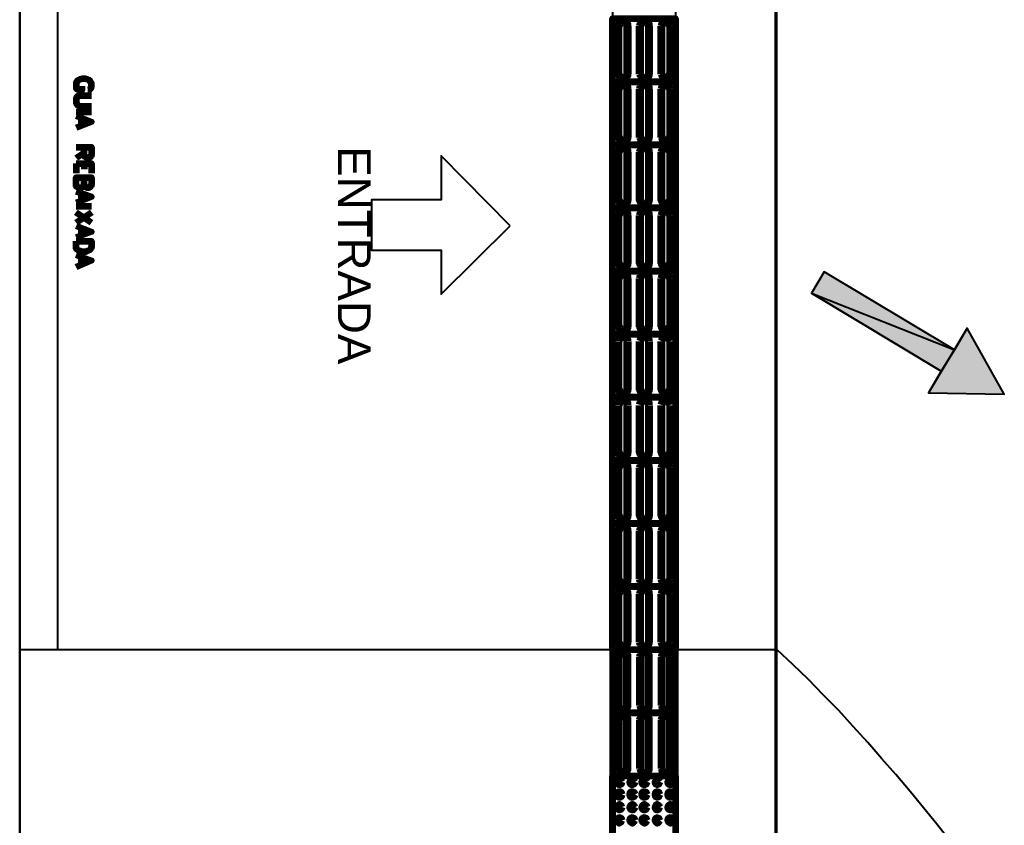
# Model space of a CAD drawing. Header units: millimetres. Extents: x 2273 to 2522, y 1034 to 1187.
# Drawn here: x 2454.769 to 2458.672, y 1053.77 to 1056.962 of the extents above; entities that cross this region are included whole.
import ezdxf

# ---------------------------------------------------------------- set-up
doc = ezdxf.new("R2010")
doc.units = ezdxf.units.MM
doc.layers.add('LAYER8', color=8, linetype='Continuous')
doc.layers.add('PAREDES', color=4, linetype='Continuous', lineweight=100)
doc.styles.get("Standard").update_dxf_attribs({"font": 'arial.ttf'})

# ---------------------------------------------------------------- blocks, each defined once
blk = doc.blocks.new('YIT')
at = {"layer": 'PAREDES', "color": 0, "linetype": 'Continuous'}
for points in [[(68.9328, 139.748), (68.9328, 139.7539), (68.927, 139.7598), (68.9181, 139.7627), (68.9064, 139.7627), (68.9034, 139.7598), (68.8946, 139.7539), (68.8917, 139.748), (68.8887, 139.7392), (68.8887, 139.7245), (68.8917, 139.7157), (68.8946, 139.7098), (68.9034, 139.701), (68.9064, 139.701), (68.9181, 139.701), (68.927, 139.701), (68.9328, 139.7098), (68.9328, 139.7157), (68.9328, 139.7245), (68.9181, 139.7245)], [(68.9564, 139.7627), (68.9564, 139.7186), (68.9564, 139.7098), (68.9652, 139.701), (68.9711, 139.701), (68.9799, 139.701), (68.9858, 139.701), (68.9946, 139.7098), (68.9975, 139.7186), (68.9975, 139.7627)], [(69.0211, 139.7627), (69.0211, 139.701)], [(69.0358, 139.701), (69.0593, 139.7627), (69.0828, 139.701)], [(69.1593, 139.701), (69.1593, 139.7627), (69.1887, 139.7627), (69.1975, 139.7598), (69.1975, 139.7569), (69.2034, 139.751), (69.2034, 139.7451), (69.1975, 139.7392), (69.1975, 139.7363), (69.1887, 139.7333), (69.1593, 139.7333)], [(69.1828, 139.7333), (69.2034, 139.701)], [(69.224, 139.701), (69.224, 139.7627), (69.2623, 139.7627)], [(69.224, 139.7333), (69.2475, 139.7333)], [(69.3064, 139.7333), (69.3152, 139.7304), (69.3181, 139.7275), (69.3211, 139.7216), (69.3211, 139.7127), (69.3181, 139.7069), (69.3152, 139.701), (69.3064, 139.701), (69.2799, 139.701), (69.2799, 139.7627), (69.3064, 139.7627), (69.3152, 139.7598), (69.3181, 139.7569), (69.3211, 139.751), (69.3211, 139.7451), (69.3181, 139.7392), (69.3152, 139.7363), (69.3064, 139.7333), (69.2799, 139.7333)], [(69.3358, 139.701), (69.3564, 139.7627), (69.3799, 139.701)], [(69.3946, 139.7627), (69.3946, 139.701)], [(69.4181, 139.7627), (69.4593, 139.701)], [(69.4593, 139.7627), (69.4181, 139.701)], [(69.4711, 139.701), (69.4946, 139.7627), (69.5181, 139.701)], [(69.5328, 139.701), (69.5328, 139.7627), (69.5534, 139.7627), (69.5623, 139.7598), (69.5681, 139.7539), (69.5711, 139.748), (69.574, 139.7392), (69.574, 139.7245), (69.5711, 139.7157), (69.5681, 139.7098), (69.5623, 139.701), (69.5534, 139.701), (69.5328, 139.701)], [(69.5858, 139.701), (69.6093, 139.7627), (69.6358, 139.701)], [(69.0446, 139.7216), (69.074, 139.7216)], [(69.224, 139.701), (69.2623, 139.701)], [(69.3417, 139.7216), (69.3711, 139.7216)], [(69.477, 139.7216), (69.5093, 139.7216)], [(69.5946, 139.7216), (69.624, 139.7216)]]:
    blk.add_lwpolyline(points, dxfattribs=at)
blk = doc.blocks.new('VBCX')
at = {"layer": 'PAREDES', "color": 160, "linetype": 'Continuous'}
for points in [[(68.9005, 141.8275), (68.6505, 141.8275), (68.6505, 142.0775), (68.9005, 142.0775), (68.9005, 141.8275)], [(69.1505, 141.8275), (68.9005, 141.8275), (68.9005, 142.0775), (69.1505, 142.0775), (69.1505, 141.8275)], [(69.4005, 141.8275), (69.1505, 141.8275), (69.1505, 142.0775), (69.4005, 142.0775), (69.4005, 141.8275)], [(69.6505, 141.8275), (69.4005, 141.8275), (69.4005, 142.0775), (69.6505, 142.0775), (69.6505, 141.8275)], [(69.9005, 141.8275), (69.6505, 141.8275), (69.6505, 142.0775), (69.9005, 142.0775), (69.9005, 141.8275)], [(70.1505, 141.8275), (69.9005, 141.8275), (69.9005, 142.0775), (70.1505, 142.0775), (70.1505, 141.8275)], [(70.4005, 141.8275), (70.1505, 141.8275), (70.1505, 142.0775), (70.4005, 142.0775), (70.4005, 141.8275)], [(70.6505, 141.8275), (70.4005, 141.8275), (70.4005, 142.0775), (70.6505, 142.0775), (70.6505, 141.8275)], [(70.9005, 141.8275), (70.6505, 141.8275), (70.6505, 142.0775), (70.9005, 142.0775), (70.9005, 141.8275)], [(71.1505, 141.8275), (70.9005, 141.8275), (70.9005, 142.0775), (71.1505, 142.0775), (71.1505, 141.8275)], [(71.1505, 141.8275), (71.4005, 141.8275), (71.4005, 142.0775), (71.1505, 142.0775), (71.1505, 141.8275)], [(71.4005, 141.8275), (71.6505, 141.8275), (71.6505, 142.0775), (71.4005, 142.0775), (71.4005, 141.8275)], [(68.6799, 142.0598), (68.6711, 142.0569), (68.6652, 142.0539), (68.6593, 142.048), (68.6593, 142.0392), (68.6593, 142.0304), (68.6652, 142.0245), (68.6711, 142.0216), (68.6799, 142.0186)], [(68.6799, 142.0539), (68.6681, 142.051), (68.6623, 142.0392), (68.6681, 142.0275), (68.6799, 142.0245)], [(68.6799, 142.0598), (68.8711, 142.0598)], [(68.6799, 142.0539), (68.8711, 142.0539)], [(68.8711, 142.0186), (68.877, 142.0216), (68.8828, 142.0245), (68.8887, 142.0304), (68.8887, 142.0392), (68.8887, 142.048), (68.8828, 142.0539), (68.877, 142.0569), (68.8681, 142.0598)], [(68.8711, 142.0245), (68.8799, 142.0275), (68.8858, 142.0392), (68.8799, 142.051), (68.8681, 142.0539)], [(68.9299, 142.0598), (68.9211, 142.0569), (68.9152, 142.0539), (68.9093, 142.048), (68.9093, 142.0392), (68.9093, 142.0304), (68.9152, 142.0245), (68.9211, 142.0216), (68.9299, 142.0186)], [(68.9299, 142.0539), (68.9181, 142.051), (68.9123, 142.0392), (68.9181, 142.0275), (68.9299, 142.0245)], [(68.9299, 142.0598), (69.1211, 142.0598)], [(68.9299, 142.0539), (69.1211, 142.0539)], [(69.1211, 142.0186), (69.127, 142.0216), (69.1328, 142.0245), (69.1387, 142.0304), (69.1387, 142.0392), (69.1387, 142.048), (69.1328, 142.0539), (69.127, 142.0569), (69.1181, 142.0598)], [(69.1181, 142.0245), (69.1299, 142.0275), (69.1358, 142.0392), (69.1299, 142.051), (69.1181, 142.0539)], [(69.1799, 142.0598), (69.1711, 142.0569), (69.1652, 142.0539), (69.1593, 142.048), (69.1593, 142.0392), (69.1593, 142.0304), (69.1652, 142.0245), (69.1711, 142.0216), (69.1799, 142.0186)], [(69.1799, 142.0539), (69.1681, 142.051), (69.1623, 142.0392), (69.1681, 142.0275), (69.1799, 142.0245)], [(69.1799, 142.0598), (69.3711, 142.0598)], [(69.1799, 142.0539), (69.3711, 142.0539)], [(69.3681, 142.0186), (69.377, 142.0216), (69.3828, 142.0245), (69.3887, 142.0304), (69.3887, 142.0392), (69.3887, 142.048), (69.3828, 142.0539), (69.377, 142.0569), (69.3681, 142.0598)], [(69.3681, 142.0245), (69.3799, 142.0275), (69.3858, 142.0392), (69.3799, 142.051), (69.3681, 142.0539)], [(69.4299, 142.0598), (69.4211, 142.0569), (69.4152, 142.0539), (69.4093, 142.048), (69.4093, 142.0392), (69.4093, 142.0304), (69.4152, 142.0245), (69.4211, 142.0216), (69.4299, 142.0186)], [(69.4299, 142.0539), (69.4181, 142.051), (69.4123, 142.0392), (69.4181, 142.0275), (69.4299, 142.0245)], [(69.4299, 142.0598), (69.6211, 142.0598)], [(69.4299, 142.0539), (69.6211, 142.0539)], [(69.6181, 142.0186), (69.627, 142.0216), (69.6328, 142.0245), (69.6387, 142.0304), (69.6387, 142.0392), (69.6387, 142.048), (69.6328, 142.0539), (69.627, 142.0569), (69.6181, 142.0598)], [(69.6181, 142.0245), (69.6299, 142.0275), (69.6358, 142.0392), (69.6299, 142.051), (69.6181, 142.0539)], [(69.6799, 142.0598), (69.6711, 142.0569), (69.6652, 142.0539), (69.6593, 142.048), (69.6593, 142.0392), (69.6593, 142.0304), (69.6652, 142.0245), (69.6711, 142.0216), (69.6799, 142.0186)], [(69.6799, 142.0539), (69.6681, 142.051), (69.6623, 142.0392), (69.6681, 142.0275), (69.6799, 142.0245)], [(69.6799, 142.0598), (69.8711, 142.0598)], [(69.6799, 142.0539), (69.8711, 142.0539)], [(69.8681, 142.0186), (69.877, 142.0216), (69.8828, 142.0245), (69.8887, 142.0304), (69.8887, 142.0392), (69.8887, 142.048), (69.8828, 142.0539), (69.877, 142.0569), (69.8681, 142.0598)], [(69.8681, 142.0245), (69.8799, 142.0275), (69.8858, 142.0392), (69.8799, 142.051), (69.8681, 142.0539)], [(69.927, 142.0598), (69.9211, 142.0569), (69.9152, 142.0539), (69.9093, 142.048), (69.9093, 142.0392), (69.9093, 142.0304), (69.9152, 142.0245), (69.9211, 142.0216), (69.927, 142.0186)], [(69.927, 142.0539), (69.9181, 142.051), (69.9123, 142.0392), (69.9181, 142.0275), (69.927, 142.0245)], [(69.9299, 142.0598), (70.1211, 142.0598)], [(69.9299, 142.0539), (70.1211, 142.0539)], [(70.1181, 142.0186), (70.127, 142.0216), (70.1328, 142.0245), (70.1387, 142.0304), (70.1387, 142.0392), (70.1387, 142.048), (70.1328, 142.0539), (70.127, 142.0569), (70.1181, 142.0598)], [(70.1181, 142.0245), (70.1299, 142.0275), (70.1358, 142.0392), (70.1299, 142.051), (70.1181, 142.0539)], [(70.1799, 142.0598), (70.1711, 142.0569), (70.1652, 142.0539), (70.1623, 142.048), (70.1593, 142.0392), (70.1623, 142.0304), (70.1652, 142.0245), (70.1711, 142.0216), (70.1799, 142.0186)], [(70.1799, 142.0539), (70.1681, 142.051), (70.1652, 142.0392), (70.1681, 142.0275), (70.1799, 142.0245)], [(70.1828, 142.0598), (70.3711, 142.0598)], [(70.1828, 142.0539), (70.3711, 142.0539)], [(70.3681, 142.0186), (70.377, 142.0216), (70.3828, 142.0245), (70.3887, 142.0304), (70.3887, 142.0392), (70.3887, 142.048), (70.3828, 142.0539), (70.377, 142.0569), (70.3681, 142.0598)], [(70.3681, 142.0245), (70.3799, 142.0275), (70.3858, 142.0392), (70.3799, 142.051), (70.3681, 142.0539)], [(70.4299, 142.0598), (70.4211, 142.0569), (70.4152, 142.0539), (70.4123, 142.048), (70.4093, 142.0392), (70.4123, 142.0304), (70.4152, 142.0245), (70.4211, 142.0216), (70.4299, 142.0186)], [(70.4299, 142.0539), (70.4181, 142.051), (70.4152, 142.0392), (70.4181, 142.0275), (70.4299, 142.0245)], [(70.4299, 142.0598), (70.6211, 142.0598)], [(70.4299, 142.0539), (70.6211, 142.0539)], [(70.6181, 142.0186), (70.627, 142.0216), (70.6328, 142.0245), (70.6387, 142.0304), (70.6387, 142.0392), (70.6358, 142.048), (70.6328, 142.0539), (70.627, 142.0569), (70.6181, 142.0598)], [(70.6181, 142.0245), (70.6299, 142.0275), (70.6358, 142.0392), (70.6299, 142.051), (70.6181, 142.0539)], [(70.6799, 142.0598), (70.6711, 142.0569), (70.6652, 142.0539), (70.6623, 142.048), (70.6593, 142.0392), (70.6623, 142.0304), (70.6652, 142.0245), (70.6711, 142.0216), (70.6799, 142.0186)], [(70.6799, 142.0539), (70.6681, 142.051), (70.6652, 142.0392), (70.6681, 142.0275), (70.6799, 142.0245)], [(70.6799, 142.0598), (70.8711, 142.0598)], [(70.6799, 142.0539), (70.8711, 142.0539)], [(70.8711, 142.0186), (70.8799, 142.0216), (70.8858, 142.0245), (70.8887, 142.0304), (70.8917, 142.0392), (70.8887, 142.048), (70.8858, 142.0539), (70.8799, 142.0569), (70.8711, 142.0598)], [(70.8711, 142.0245), (70.8828, 142.0275), (70.8858, 142.0392), (70.8828, 142.051), (70.8711, 142.0539)], [(70.9299, 142.0598), (70.9211, 142.0569), (70.9152, 142.0539), (70.9123, 142.048), (70.9093, 142.0392), (70.9123, 142.0304), (70.9152, 142.0245), (70.9211, 142.0216), (70.9299, 142.0186)], [(70.9299, 142.0539), (70.9181, 142.051), (70.9152, 142.0392), (70.9181, 142.0275), (70.9299, 142.0245)], [(70.9299, 142.0598), (71.1211, 142.0598)], [(70.9299, 142.0539), (71.1211, 142.0539)], [(71.1211, 142.0186), (71.1299, 142.0216), (71.1358, 142.0245), (71.1387, 142.0304), (71.1417, 142.0392), (71.1387, 142.048), (71.1358, 142.0539), (71.127, 142.0569), (71.1211, 142.0598)], [(71.1211, 142.0245), (71.1328, 142.0275), (71.1358, 142.0392), (71.1328, 142.051), (71.1211, 142.0539)], [(71.1799, 142.0598), (71.1711, 142.0569), (71.1652, 142.0539), (71.1623, 142.048), (71.1593, 142.0392), (71.1623, 142.0304), (71.1652, 142.0245), (71.1711, 142.0216), (71.1799, 142.0186)], [(71.1799, 142.0539), (71.1681, 142.051), (71.1652, 142.0392), (71.1681, 142.0275), (71.1799, 142.0245)], [(71.3711, 142.0598), (71.1799, 142.0598)], [(71.3711, 142.0539), (71.1799, 142.0539)], [(71.3711, 142.0186), (71.377, 142.0216), (71.3858, 142.0245), (71.3887, 142.0304), (71.3917, 142.0392), (71.3887, 142.048), (71.3858, 142.0539), (71.377, 142.0569), (71.3711, 142.0598)], [(71.3711, 142.0245), (71.3828, 142.0275), (71.3858, 142.0392), (71.3828, 142.051), (71.3711, 142.0539)], [(71.4299, 142.0598), (71.4211, 142.0569), (71.4152, 142.0539), (71.4123, 142.048), (71.4093, 142.0392), (71.4123, 142.0304), (71.4152, 142.0245), (71.4211, 142.0216), (71.4299, 142.0186)], [(71.4299, 142.0539), (71.4181, 142.051), (71.4152, 142.0392), (71.4181, 142.0275), (71.4299, 142.0245)], [(71.6211, 142.0598), (71.4299, 142.0598)], [(71.6211, 142.0539), (71.4299, 142.0539)], [(71.6211, 142.0186), (71.627, 142.0216), (71.6358, 142.0245), (71.6387, 142.0304), (71.6417, 142.0392), (71.6387, 142.048), (71.6358, 142.0539), (71.627, 142.0569), (71.6211, 142.0598)], [(71.6211, 142.0245), (71.6328, 142.0275), (71.6358, 142.0392), (71.6328, 142.051), (71.6211, 142.0539)], [(68.8711, 142.0245), (68.6799, 142.0245)], [(68.8711, 142.0186), (68.6799, 142.0186)], [(69.1211, 142.0245), (68.9299, 142.0245)], [(69.1211, 142.0186), (68.9299, 142.0186)], [(69.3711, 142.0245), (69.1799, 142.0245)], [(69.3711, 142.0186), (69.1799, 142.0186)], [(69.6211, 142.0245), (69.4299, 142.0245)], [(69.6211, 142.0186), (69.4299, 142.0186)], [(69.8711, 142.0245), (69.6799, 142.0245)], [(69.8711, 142.0186), (69.6799, 142.0186)], [(70.1211, 142.0245), (69.9299, 142.0245)], [(70.1211, 142.0186), (69.9299, 142.0186)], [(70.3711, 142.0245), (70.1828, 142.0245)], [(70.3711, 142.0186), (70.1828, 142.0186)], [(70.6211, 142.0245), (70.4299, 142.0245)], [(70.6211, 142.0186), (70.4299, 142.0186)], [(70.8711, 142.0245), (70.6799, 142.0245)], [(70.8711, 142.0186), (70.6799, 142.0186)], [(71.1211, 142.0245), (70.9299, 142.0245)], [(71.1211, 142.0186), (70.9299, 142.0186)], [(71.1799, 142.0245), (71.3711, 142.0245)], [(71.1799, 142.0186), (71.3711, 142.0186)], [(71.4299, 142.0245), (71.6211, 142.0245)], [(71.4299, 142.0186), (71.6211, 142.0186)], [(68.6799, 141.9745), (68.6711, 141.9745), (68.6652, 141.9686), (68.6593, 141.9627), (68.6593, 141.9539), (68.6593, 141.948), (68.6652, 141.9392), (68.6711, 141.9363), (68.6799, 141.9333)], [(68.6799, 141.9716), (68.6681, 141.9657), (68.6623, 141.9539), (68.6681, 141.9422), (68.6799, 141.9392)], [(68.6799, 141.9745), (68.8711, 141.9745)], [(68.6799, 141.9686), (68.8711, 141.9686)], [(68.8711, 141.9333), (68.877, 141.9363), (68.8828, 141.9392), (68.8887, 141.948), (68.8887, 141.9539), (68.8887, 141.9627), (68.8828, 141.9686), (68.877, 141.9745), (68.8681, 141.9745)], [(68.8711, 141.9392), (68.8799, 141.9422), (68.8858, 141.9539), (68.8799, 141.9657), (68.8681, 141.9716)], [(68.9299, 141.9745), (68.9211, 141.9745), (68.9152, 141.9686), (68.9093, 141.9627), (68.9093, 141.9539), (68.9093, 141.948), (68.9152, 141.9392), (68.9211, 141.9363), (68.9299, 141.9333)], [(68.9299, 141.9716), (68.9181, 141.9657), (68.9123, 141.9539), (68.9181, 141.9422), (68.9299, 141.9392)], [(68.9299, 141.9745), (69.1211, 141.9745)], [(68.9299, 141.9686), (69.1211, 141.9686)], [(69.1211, 141.9333), (69.127, 141.9363), (69.1328, 141.9392), (69.1387, 141.948), (69.1387, 141.9539), (69.1387, 141.9627), (69.1328, 141.9686), (69.127, 141.9745), (69.1181, 141.9745)], [(69.1181, 141.9392), (69.1299, 141.9422), (69.1358, 141.9539), (69.1299, 141.9657), (69.1181, 141.9716)], [(69.1799, 141.9745), (69.1711, 141.9745), (69.1652, 141.9686), (69.1593, 141.9627), (69.1593, 141.9539), (69.1593, 141.948), (69.1652, 141.9392), (69.1711, 141.9363), (69.1799, 141.9333)], [(69.1799, 141.9716), (69.1681, 141.9657), (69.1623, 141.9539), (69.1681, 141.9422), (69.1799, 141.9392)], [(69.1799, 141.9745), (69.3711, 141.9745)], [(69.1799, 141.9686), (69.3711, 141.9686)], [(69.3681, 141.9333), (69.377, 141.9363), (69.3828, 141.9392), (69.3887, 141.948), (69.3887, 141.9539), (69.3887, 141.9627), (69.3828, 141.9686), (69.377, 141.9745), (69.3681, 141.9745)], [(69.3681, 141.9392), (69.3799, 141.9422), (69.3858, 141.9539), (69.3799, 141.9657), (69.3681, 141.9716)], [(69.4299, 141.9745), (69.4211, 141.9745), (69.4152, 141.9686), (69.4093, 141.9627), (69.4093, 141.9539), (69.4093, 141.948), (69.4152, 141.9392), (69.4211, 141.9363), (69.4299, 141.9333)], [(69.4299, 141.9716), (69.4181, 141.9657), (69.4123, 141.9539), (69.4181, 141.9422), (69.4299, 141.9392)], [(69.4299, 141.9745), (69.6211, 141.9745)], [(69.4299, 141.9686), (69.6211, 141.9686)], [(69.6181, 141.9333), (69.627, 141.9363), (69.6328, 141.9392), (69.6387, 141.948), (69.6387, 141.9539), (69.6387, 141.9627), (69.6328, 141.9686), (69.627, 141.9745), (69.6181, 141.9745)], [(69.6181, 141.9392), (69.6299, 141.9422), (69.6358, 141.9539), (69.6299, 141.9657), (69.6181, 141.9716)], [(69.6799, 141.9745), (69.6711, 141.9745), (69.6652, 141.9686), (69.6593, 141.9627), (69.6593, 141.9539), (69.6593, 141.948), (69.6652, 141.9392), (69.6711, 141.9363), (69.6799, 141.9333)], [(69.6799, 141.9716), (69.6681, 141.9657), (69.6623, 141.9539), (69.6681, 141.9422), (69.6799, 141.9392)], [(69.6799, 141.9745), (69.8711, 141.9745)], [(69.6799, 141.9686), (69.8711, 141.9686)], [(69.8681, 141.9333), (69.877, 141.9363), (69.8828, 141.9392), (69.8887, 141.948), (69.8887, 141.9539), (69.8887, 141.9627), (69.8828, 141.9686), (69.877, 141.9745), (69.8681, 141.9745)], [(69.8681, 141.9392), (69.8799, 141.9422), (69.8858, 141.9539), (69.8799, 141.9657), (69.8681, 141.9716)], [(69.927, 141.9745), (69.9211, 141.9745), (69.9152, 141.9686), (69.9093, 141.9627), (69.9093, 141.9539), (69.9093, 141.948), (69.9152, 141.9392), (69.9211, 141.9363), (69.927, 141.9333)], [(69.927, 141.9716), (69.9181, 141.9657), (69.9123, 141.9539), (69.9181, 141.9422), (69.927, 141.9392)], [(69.9299, 141.9745), (70.1211, 141.9745)], [(69.9299, 141.9686), (70.1211, 141.9686)], [(70.1181, 141.9333), (70.127, 141.9363), (70.1328, 141.9392), (70.1387, 141.948), (70.1387, 141.9539), (70.1387, 141.9627), (70.1328, 141.9686), (70.127, 141.9745), (70.1181, 141.9745)], [(70.1181, 141.9392), (70.1299, 141.9422), (70.1358, 141.9539), (70.1299, 141.9657), (70.1181, 141.9716)], [(70.1799, 141.9745), (70.1711, 141.9745), (70.1652, 141.9686), (70.1623, 141.9627), (70.1593, 141.9539), (70.1623, 141.948), (70.1652, 141.9392), (70.1711, 141.9363), (70.1799, 141.9333)], [(70.1799, 141.9716), (70.1681, 141.9657), (70.1652, 141.9539), (70.1681, 141.9422), (70.1799, 141.9392)], [(70.1828, 141.9745), (70.3711, 141.9745)], [(70.1828, 141.9686), (70.3711, 141.9686)], [(70.3681, 141.9333), (70.377, 141.9363), (70.3828, 141.9392), (70.3887, 141.948), (70.3887, 141.9539), (70.3887, 141.9627), (70.3828, 141.9686), (70.377, 141.9745), (70.3681, 141.9745)], [(70.3681, 141.9392), (70.3799, 141.9422), (70.3858, 141.9539), (70.3799, 141.9657), (70.3681, 141.9716)], [(70.4299, 141.9745), (70.4211, 141.9745), (70.4152, 141.9686), (70.4123, 141.9627), (70.4093, 141.9539), (70.4123, 141.948), (70.4152, 141.9392), (70.4211, 141.9363), (70.4299, 141.9333)], [(70.4299, 141.9716), (70.4181, 141.9657), (70.4152, 141.9539), (70.4181, 141.9422), (70.4299, 141.9392)], [(70.4299, 141.9745), (70.6211, 141.9745)], [(70.4299, 141.9686), (70.6211, 141.9686)], [(70.6181, 141.9333), (70.627, 141.9363), (70.6328, 141.9392), (70.6387, 141.948), (70.6387, 141.9539), (70.6358, 141.9627), (70.6328, 141.9686), (70.627, 141.9745), (70.6181, 141.9745)], [(70.6181, 141.9392), (70.6299, 141.9422), (70.6358, 141.9539), (70.6299, 141.9657), (70.6181, 141.9716)], [(70.6799, 141.9745), (70.6711, 141.9745), (70.6652, 141.9686), (70.6623, 141.9627), (70.6593, 141.9539), (70.6623, 141.948), (70.6652, 141.9392), (70.6711, 141.9363), (70.6799, 141.9333)], [(70.6799, 141.9716), (70.6681, 141.9657), (70.6652, 141.9539), (70.6681, 141.9422), (70.6799, 141.9392)], [(70.6799, 141.9745), (70.8711, 141.9745)], [(70.6799, 141.9686), (70.8711, 141.9686)], [(70.8711, 141.9333), (70.8799, 141.9363), (70.8858, 141.9392), (70.8887, 141.948), (70.8917, 141.9539), (70.8887, 141.9627), (70.8858, 141.9686), (70.8799, 141.9745), (70.8711, 141.9745)], [(70.8711, 141.9392), (70.8828, 141.9422), (70.8858, 141.9539), (70.8828, 141.9657), (70.8711, 141.9716)], [(70.9299, 141.9745), (70.9211, 141.9745), (70.9152, 141.9686), (70.9123, 141.9627), (70.9093, 141.9539), (70.9123, 141.948), (70.9152, 141.9392), (70.9211, 141.9363), (70.9299, 141.9333)], [(70.9299, 141.9716), (70.9181, 141.9657), (70.9152, 141.9539), (70.9181, 141.9422), (70.9299, 141.9392)], [(70.9299, 141.9745), (71.1211, 141.9745)], [(70.9299, 141.9686), (71.1211, 141.9686)], [(71.1211, 141.9333), (71.1299, 141.9363), (71.1358, 141.9392), (71.1387, 141.948), (71.1417, 141.9539), (71.1387, 141.9627), (71.1358, 141.9686), (71.127, 141.9745), (71.1211, 141.9745)], [(71.1211, 141.9392), (71.1328, 141.9422), (71.1358, 141.9539), (71.1328, 141.9657), (71.1211, 141.9716)], [(71.1799, 141.9745), (71.1711, 141.9745), (71.1652, 141.9686), (71.1623, 141.9627), (71.1593, 141.9539), (71.1623, 141.948), (71.1652, 141.9392), (71.1711, 141.9363), (71.1799, 141.9333)], [(71.1799, 141.9716), (71.1681, 141.9657), (71.1652, 141.9539), (71.1681, 141.9422), (71.1799, 141.9392)], [(71.3711, 141.9745), (71.1799, 141.9745)], [(71.3711, 141.9686), (71.1799, 141.9686)], [(71.3711, 141.9333), (71.377, 141.9363), (71.3858, 141.9392), (71.3887, 141.948), (71.3917, 141.9539), (71.3887, 141.9627), (71.3858, 141.9686), (71.377, 141.9745), (71.3711, 141.9745)], [(71.3711, 141.9392), (71.3828, 141.9422), (71.3858, 141.9539), (71.3828, 141.9657), (71.3711, 141.9716)], [(71.4299, 141.9745), (71.4211, 141.9745), (71.4152, 141.9686), (71.4123, 141.9627), (71.4093, 141.9539), (71.4123, 141.948), (71.4152, 141.9392), (71.4211, 141.9363), (71.4299, 141.9333)], [(71.4299, 141.9716), (71.4181, 141.9657), (71.4152, 141.9539), (71.4181, 141.9422), (71.4299, 141.9392)], [(71.6211, 141.9745), (71.4299, 141.9745)], [(71.6211, 141.9686), (71.4299, 141.9686)], [(71.6211, 141.9333), (71.627, 141.9363), (71.6358, 141.9392), (71.6387, 141.948), (71.6417, 141.9539), (71.6387, 141.9627), (71.6358, 141.9686), (71.627, 141.9745), (71.6211, 141.9745)], [(71.6211, 141.9392), (71.6328, 141.9422), (71.6358, 141.9539), (71.6328, 141.9657), (71.6211, 141.9716)], [(68.8711, 141.9392), (68.6799, 141.9392)], [(68.8711, 141.9333), (68.6799, 141.9333)], [(69.1211, 141.9392), (68.9299, 141.9392)], [(69.1211, 141.9333), (68.9299, 141.9333)], [(69.3711, 141.9392), (69.1799, 141.9392)], [(69.3711, 141.9333), (69.1799, 141.9333)], [(69.6211, 141.9392), (69.4299, 141.9392)], [(69.6211, 141.9333), (69.4299, 141.9333)], [(69.8711, 141.9392), (69.6799, 141.9392)], [(69.8711, 141.9333), (69.6799, 141.9333)], [(70.1211, 141.9392), (69.9299, 141.9392)], [(70.1211, 141.9333), (69.9299, 141.9333)], [(70.3711, 141.9392), (70.1828, 141.9392)], [(70.3711, 141.9333), (70.1828, 141.9333)], [(70.6211, 141.9392), (70.4299, 141.9392)], [(70.6211, 141.9333), (70.4299, 141.9333)], [(70.8711, 141.9392), (70.6799, 141.9392)], [(70.8711, 141.9333), (70.6799, 141.9333)], [(71.1211, 141.9392), (70.9299, 141.9392)], [(71.1211, 141.9333), (70.9299, 141.9333)], [(71.1799, 141.9392), (71.3711, 141.9392)], [(71.1799, 141.9333), (71.3711, 141.9333)], [(71.4299, 141.9392), (71.6211, 141.9392)], [(71.4299, 141.9333), (71.6211, 141.9333)], [(68.6799, 141.8892), (68.6711, 141.8892), (68.6652, 141.8833), (68.6593, 141.8775), (68.6593, 141.8686), (68.6593, 141.8627), (68.6652, 141.8569), (68.6711, 141.851), (68.6799, 141.851)], [(68.6799, 141.8863), (68.6681, 141.8804), (68.6623, 141.8686), (68.6681, 141.8598), (68.6799, 141.8539)], [(68.6799, 141.8892), (68.8711, 141.8892)], [(68.6799, 141.8833), (68.8711, 141.8833)], [(68.8711, 141.851), (68.877, 141.851), (68.8828, 141.8569), (68.8887, 141.8627), (68.8887, 141.8686), (68.8887, 141.8775), (68.8828, 141.8833), (68.877, 141.8892), (68.8681, 141.8892)], [(68.8711, 141.8539), (68.8799, 141.8598), (68.8858, 141.8686), (68.8799, 141.8804), (68.8681, 141.8863)], [(68.9299, 141.8892), (68.9211, 141.8892), (68.9152, 141.8833), (68.9093, 141.8775), (68.9093, 141.8686), (68.9093, 141.8627), (68.9152, 141.8569), (68.9211, 141.851), (68.9299, 141.851)], [(68.9299, 141.8863), (68.9181, 141.8804), (68.9123, 141.8686), (68.9181, 141.8598), (68.9299, 141.8539)], [(68.9299, 141.8892), (69.1211, 141.8892)], [(68.9299, 141.8833), (69.1211, 141.8833)], [(69.1211, 141.851), (69.127, 141.851), (69.1328, 141.8569), (69.1387, 141.8627), (69.1387, 141.8686), (69.1387, 141.8775), (69.1328, 141.8833), (69.127, 141.8892), (69.1181, 141.8892)], [(69.1181, 141.8539), (69.1299, 141.8598), (69.1358, 141.8686), (69.1299, 141.8804), (69.1181, 141.8863)], [(69.1799, 141.8892), (69.1711, 141.8892), (69.1652, 141.8833), (69.1593, 141.8775), (69.1593, 141.8686), (69.1593, 141.8627), (69.1652, 141.8569), (69.1711, 141.851), (69.1799, 141.851)], [(69.1799, 141.8863), (69.1681, 141.8804), (69.1623, 141.8686), (69.1681, 141.8598), (69.1799, 141.8539)], [(69.1799, 141.8892), (69.3711, 141.8892)], [(69.1799, 141.8833), (69.3711, 141.8833)], [(69.3681, 141.851), (69.377, 141.851), (69.3828, 141.8569), (69.3887, 141.8627), (69.3887, 141.8686), (69.3887, 141.8775), (69.3828, 141.8833), (69.377, 141.8892), (69.3681, 141.8892)], [(69.3681, 141.8539), (69.3799, 141.8598), (69.3858, 141.8686), (69.3799, 141.8804), (69.3681, 141.8863)], [(69.4299, 141.8892), (69.4211, 141.8892), (69.4152, 141.8833), (69.4093, 141.8775), (69.4093, 141.8686), (69.4093, 141.8627), (69.4152, 141.8569), (69.4211, 141.851), (69.4299, 141.851)], [(69.4299, 141.8863), (69.4181, 141.8804), (69.4123, 141.8686), (69.4181, 141.8598), (69.4299, 141.8539)], [(69.4299, 141.8892), (69.6211, 141.8892)], [(69.4299, 141.8833), (69.6211, 141.8833)], [(69.6181, 141.851), (69.627, 141.851), (69.6328, 141.8569), (69.6387, 141.8627), (69.6387, 141.8686), (69.6387, 141.8775), (69.6328, 141.8833), (69.627, 141.8892), (69.6181, 141.8892)], [(69.6181, 141.8539), (69.6299, 141.8598), (69.6358, 141.8686), (69.6299, 141.8804), (69.6181, 141.8863)], [(69.6799, 141.8892), (69.6711, 141.8892), (69.6652, 141.8833), (69.6593, 141.8775), (69.6593, 141.8686), (69.6593, 141.8627), (69.6652, 141.8569), (69.6711, 141.851), (69.6799, 141.851)], [(69.6799, 141.8863), (69.6681, 141.8804), (69.6623, 141.8686), (69.6681, 141.8598), (69.6799, 141.8539)], [(69.6799, 141.8892), (69.8711, 141.8892)], [(69.6799, 141.8833), (69.8711, 141.8833)], [(69.8681, 141.851), (69.877, 141.851), (69.8828, 141.8569), (69.8887, 141.8627), (69.8887, 141.8686), (69.8887, 141.8775), (69.8828, 141.8833), (69.877, 141.8892), (69.8681, 141.8892)], [(69.8681, 141.8539), (69.8799, 141.8598), (69.8858, 141.8686), (69.8799, 141.8804), (69.8681, 141.8863)], [(69.927, 141.8892), (69.9211, 141.8892), (69.9152, 141.8833), (69.9093, 141.8775), (69.9093, 141.8686), (69.9093, 141.8627), (69.9152, 141.8569), (69.9211, 141.851), (69.927, 141.851)], [(69.927, 141.8863), (69.9181, 141.8804), (69.9123, 141.8686), (69.9181, 141.8598), (69.927, 141.8539)], [(69.9299, 141.8892), (70.1211, 141.8892)], [(69.9299, 141.8833), (70.1211, 141.8833)], [(70.1181, 141.851), (70.127, 141.851), (70.1328, 141.8569), (70.1387, 141.8627), (70.1387, 141.8686), (70.1387, 141.8775), (70.1328, 141.8833), (70.127, 141.8892), (70.1181, 141.8892)], [(70.1181, 141.8539), (70.1299, 141.8598), (70.1358, 141.8686), (70.1299, 141.8804), (70.1181, 141.8863)], [(70.1799, 141.8892), (70.1711, 141.8892), (70.1652, 141.8833), (70.1623, 141.8775), (70.1593, 141.8686), (70.1623, 141.8627), (70.1652, 141.8569), (70.1711, 141.851), (70.1799, 141.851)], [(70.1799, 141.8863), (70.1681, 141.8804), (70.1652, 141.8686), (70.1681, 141.8598), (70.1799, 141.8539)], [(70.1828, 141.8892), (70.3711, 141.8892)], [(70.1828, 141.8833), (70.3711, 141.8833)], [(70.3681, 141.851), (70.377, 141.851), (70.3828, 141.8569), (70.3887, 141.8627), (70.3887, 141.8686), (70.3887, 141.8775), (70.3828, 141.8833), (70.377, 141.8892), (70.3681, 141.8892)], [(70.3681, 141.8539), (70.3799, 141.8598), (70.3858, 141.8686), (70.3799, 141.8804), (70.3681, 141.8863)], [(70.4299, 141.8892), (70.4211, 141.8892), (70.4152, 141.8833), (70.4123, 141.8775), (70.4093, 141.8686), (70.4123, 141.8627), (70.4152, 141.8569), (70.4211, 141.851), (70.4299, 141.851)], [(70.4299, 141.8863), (70.4181, 141.8804), (70.4152, 141.8686), (70.4181, 141.8598), (70.4299, 141.8539)], [(70.4299, 141.8892), (70.6211, 141.8892)], [(70.4299, 141.8833), (70.6211, 141.8833)], [(70.6181, 141.851), (70.627, 141.851), (70.6328, 141.8569), (70.6387, 141.8627), (70.6387, 141.8686), (70.6358, 141.8775), (70.6328, 141.8833), (70.627, 141.8892), (70.6181, 141.8892)], [(70.6181, 141.8539), (70.6299, 141.8598), (70.6358, 141.8686), (70.6299, 141.8804), (70.6181, 141.8863)], [(70.6799, 141.8892), (70.6711, 141.8892), (70.6652, 141.8833), (70.6623, 141.8775), (70.6593, 141.8686), (70.6623, 141.8627), (70.6652, 141.8569), (70.6711, 141.851), (70.6799, 141.851)], [(70.6799, 141.8863), (70.6681, 141.8804), (70.6652, 141.8686), (70.6681, 141.8598), (70.6799, 141.8539)], [(70.6799, 141.8892), (70.8711, 141.8892)], [(70.6799, 141.8833), (70.8711, 141.8833)], [(70.8711, 141.851), (70.8799, 141.851), (70.8858, 141.8569), (70.8887, 141.8627), (70.8917, 141.8686), (70.8887, 141.8775), (70.8858, 141.8833), (70.8799, 141.8892), (70.8711, 141.8892)], [(70.8711, 141.8539), (70.8828, 141.8598), (70.8858, 141.8686), (70.8828, 141.8804), (70.8711, 141.8863)], [(70.9299, 141.8892), (70.9211, 141.8892), (70.9152, 141.8833), (70.9123, 141.8775), (70.9093, 141.8686), (70.9123, 141.8627), (70.9152, 141.8569), (70.9211, 141.851), (70.9299, 141.851)], [(70.9299, 141.8863), (70.9181, 141.8804), (70.9152, 141.8686), (70.9181, 141.8598), (70.9299, 141.8539)], [(70.9299, 141.8892), (71.1211, 141.8892)], [(70.9299, 141.8833), (71.1211, 141.8833)], [(71.1211, 141.851), (71.1299, 141.851), (71.1358, 141.8569), (71.1387, 141.8627), (71.1417, 141.8686), (71.1387, 141.8775), (71.1358, 141.8833), (71.127, 141.8892), (71.1211, 141.8892)], [(71.1211, 141.8539), (71.1328, 141.8598), (71.1358, 141.8686), (71.1328, 141.8804), (71.1211, 141.8863)], [(71.1799, 141.8892), (71.1711, 141.8892), (71.1652, 141.8833), (71.1623, 141.8775), (71.1593, 141.8686), (71.1623, 141.8627), (71.1652, 141.8569), (71.1711, 141.851), (71.1799, 141.851)], [(71.1799, 141.8863), (71.1681, 141.8804), (71.1652, 141.8686), (71.1681, 141.8598), (71.1799, 141.8539)], [(71.3711, 141.8892), (71.1799, 141.8892)], [(71.3711, 141.8833), (71.1799, 141.8833)], [(71.3711, 141.851), (71.377, 141.851), (71.3858, 141.8569), (71.3887, 141.8627), (71.3917, 141.8686), (71.3887, 141.8775), (71.3858, 141.8833), (71.377, 141.8892), (71.3711, 141.8892)], [(71.3711, 141.8539), (71.3828, 141.8598), (71.3858, 141.8686), (71.3828, 141.8804), (71.3711, 141.8863)], [(71.4299, 141.8892), (71.4211, 141.8892), (71.4152, 141.8833), (71.4123, 141.8775), (71.4093, 141.8686), (71.4123, 141.8627), (71.4152, 141.8569), (71.4211, 141.851), (71.4299, 141.851)], [(71.4299, 141.8863), (71.4181, 141.8804), (71.4152, 141.8686), (71.4181, 141.8598), (71.4299, 141.8539)], [(71.6211, 141.8892), (71.4299, 141.8892)], [(71.6211, 141.8833), (71.4299, 141.8833)], [(71.6211, 141.851), (71.627, 141.851), (71.6358, 141.8569), (71.6387, 141.8627), (71.6417, 141.8686), (71.6387, 141.8775), (71.6358, 141.8833), (71.627, 141.8892), (71.6211, 141.8892)], [(71.6211, 141.8539), (71.6328, 141.8598), (71.6358, 141.8686), (71.6328, 141.8804), (71.6211, 141.8863)], [(68.8711, 141.8539), (68.6799, 141.8539)], [(68.8711, 141.851), (68.6799, 141.851)], [(69.1211, 141.8539), (68.9299, 141.8539)], [(69.1211, 141.851), (68.9299, 141.851)], [(69.3711, 141.8539), (69.1799, 141.8539)], [(69.3711, 141.851), (69.1799, 141.851)], [(69.6211, 141.8539), (69.4299, 141.8539)], [(69.6211, 141.851), (69.4299, 141.851)], [(69.8711, 141.8539), (69.6799, 141.8539)], [(69.8711, 141.851), (69.6799, 141.851)], [(70.1211, 141.8539), (69.9299, 141.8539)], [(70.1211, 141.851), (69.9299, 141.851)], [(70.3711, 141.8539), (70.1828, 141.8539)], [(70.3711, 141.851), (70.1828, 141.851)], [(70.6211, 141.8539), (70.4299, 141.8539)], [(70.6211, 141.851), (70.4299, 141.851)], [(70.8711, 141.8539), (70.6799, 141.8539)], [(70.8711, 141.851), (70.6799, 141.851)], [(71.1211, 141.8539), (70.9299, 141.8539)], [(71.1211, 141.851), (70.9299, 141.851)], [(71.1799, 141.8539), (71.3711, 141.8539)], [(71.1799, 141.851), (71.3711, 141.851)], [(71.4299, 141.8539), (71.6211, 141.8539)], [(71.4299, 141.851), (71.6211, 141.851)]]:
    blk.add_lwpolyline(points, dxfattribs=at)
at = {"layer": 'PAREDES', "color": 30, "linetype": 'Continuous'}
for points in [[(71.6505, 142.0775), (71.9005, 142.0775), (71.9005, 141.8275), (71.6505, 141.8275), (71.6505, 142.0775)], [(71.674, 142.0686), (71.6681, 142.0657), (71.6652, 142.0569), (71.6681, 142.048), (71.674, 142.0451), (71.6828, 142.048), (71.6858, 142.0569), (71.6828, 142.0657), (71.674, 142.0686)], [(71.724, 142.0686), (71.7152, 142.0657), (71.7123, 142.0569), (71.7152, 142.048), (71.724, 142.0451), (71.7328, 142.048), (71.7358, 142.0569), (71.7328, 142.0657), (71.724, 142.0686)], [(71.774, 142.0686), (71.7681, 142.0657), (71.7623, 142.0569), (71.7681, 142.048), (71.774, 142.0451), (71.7828, 142.048), (71.7858, 142.0569), (71.7828, 142.0657), (71.774, 142.0686)], [(71.827, 142.0686), (71.8181, 142.0657), (71.8152, 142.0569), (71.8181, 142.048), (71.827, 142.0451), (71.8328, 142.048), (71.8387, 142.0569), (71.8328, 142.0657), (71.827, 142.0686)], [(71.674, 142.0657), (71.6681, 142.0627), (71.6652, 142.0569), (71.6681, 142.048), (71.674, 142.048), (71.6828, 142.048), (71.6858, 142.0569), (71.6828, 142.0627), (71.674, 142.0657)], [(71.724, 142.0657), (71.7181, 142.0627), (71.7152, 142.0569), (71.7181, 142.048), (71.724, 142.048), (71.7299, 142.048), (71.7328, 142.0569), (71.7299, 142.0627), (71.724, 142.0657)], [(71.774, 142.0657), (71.7681, 142.0627), (71.7652, 142.0569), (71.7681, 142.048), (71.774, 142.048), (71.7828, 142.048), (71.7858, 142.0569), (71.7828, 142.0627), (71.774, 142.0657)], [(71.827, 142.0657), (71.8181, 142.0627), (71.8152, 142.0569), (71.8181, 142.048), (71.827, 142.048), (71.8328, 142.048), (71.8358, 142.0569), (71.8328, 142.0627), (71.827, 142.0657)], [(71.674, 142.0157), (71.6681, 142.0127), (71.6652, 142.0039), (71.6681, 141.998), (71.674, 141.9951), (71.6828, 141.998), (71.6858, 142.0039), (71.6828, 142.0127), (71.674, 142.0157)], [(71.674, 142.0157), (71.6681, 142.0127), (71.6652, 142.0039), (71.6681, 141.998), (71.674, 141.9951), (71.6828, 141.998), (71.6858, 142.0039), (71.6828, 142.0127), (71.674, 142.0157)], [(71.724, 142.0157), (71.7152, 142.0127), (71.7123, 142.0039), (71.7152, 141.998), (71.724, 141.9951), (71.7328, 141.998), (71.7358, 142.0039), (71.7328, 142.0127), (71.724, 142.0157)], [(71.724, 142.0157), (71.7181, 142.0127), (71.7152, 142.0039), (71.7181, 141.998), (71.724, 141.9951), (71.7299, 141.998), (71.7328, 142.0039), (71.7299, 142.0127), (71.724, 142.0157)], [(71.774, 142.0157), (71.7681, 142.0127), (71.7623, 142.0039), (71.7681, 141.998), (71.774, 141.9951), (71.7828, 141.998), (71.7858, 142.0039), (71.7828, 142.0127), (71.774, 142.0157)], [(71.774, 142.0157), (71.7681, 142.0127), (71.7652, 142.0039), (71.7681, 141.998), (71.774, 141.9951), (71.7828, 141.998), (71.7858, 142.0039), (71.7828, 142.0127), (71.774, 142.0157)], [(71.827, 142.0157), (71.8181, 142.0127), (71.8152, 142.0039), (71.8181, 141.998), (71.827, 141.9951), (71.8328, 141.998), (71.8358, 142.0039), (71.8328, 142.0127), (71.827, 142.0157)], [(71.827, 142.0157), (71.8181, 142.0127), (71.8152, 142.0039), (71.8181, 141.998), (71.827, 141.9951), (71.8328, 141.998), (71.8387, 142.0039), (71.8328, 142.0127), (71.827, 142.0157)], [(71.674, 141.9657), (71.6681, 141.9627), (71.6652, 141.9539), (71.6681, 141.9451), (71.674, 141.9422), (71.6828, 141.9451), (71.6858, 141.9539), (71.6828, 141.9627), (71.674, 141.9657)], [(71.674, 141.9627), (71.6681, 141.9598), (71.6652, 141.9539), (71.6681, 141.948), (71.674, 141.9451), (71.6828, 141.948), (71.6858, 141.9539), (71.6828, 141.9598), (71.674, 141.9627)], [(71.724, 141.9657), (71.7152, 141.9627), (71.7123, 141.9539), (71.7152, 141.9451), (71.724, 141.9422), (71.7328, 141.9451), (71.7358, 141.9539), (71.7328, 141.9627), (71.724, 141.9657)], [(71.724, 141.9627), (71.7181, 141.9598), (71.7152, 141.9539), (71.7181, 141.948), (71.724, 141.9451), (71.7299, 141.948), (71.7328, 141.9539), (71.7299, 141.9598), (71.724, 141.9627)], [(71.774, 141.9657), (71.7681, 141.9627), (71.7623, 141.9539), (71.7681, 141.9451), (71.774, 141.9422), (71.7828, 141.9451), (71.7858, 141.9539), (71.7828, 141.9627), (71.774, 141.9657)], [(71.774, 141.9627), (71.7681, 141.9598), (71.7652, 141.9539), (71.7681, 141.948), (71.774, 141.9451), (71.7828, 141.948), (71.7858, 141.9539), (71.7828, 141.9598), (71.774, 141.9627)], [(71.827, 141.9657), (71.8181, 141.9627), (71.8152, 141.9539), (71.8181, 141.9451), (71.827, 141.9422), (71.8328, 141.9451), (71.8387, 141.9539), (71.8328, 141.9627), (71.827, 141.9657)], [(71.827, 141.9627), (71.8181, 141.9598), (71.8152, 141.9539), (71.8181, 141.948), (71.827, 141.9451), (71.8328, 141.948), (71.8358, 141.9539), (71.8328, 141.9598), (71.827, 141.9627)], [(71.674, 141.9186), (71.6681, 141.9127), (71.6652, 141.9069), (71.6681, 141.898), (71.674, 141.8951), (71.6828, 141.898), (71.6858, 141.9069), (71.6828, 141.9127), (71.674, 141.9186)], [(71.674, 141.9157), (71.6681, 141.9127), (71.6652, 141.9069), (71.6681, 141.898), (71.674, 141.8951), (71.6828, 141.898), (71.6858, 141.9069), (71.6828, 141.9127), (71.674, 141.9157)], [(71.724, 141.9186), (71.7152, 141.9127), (71.7123, 141.9069), (71.7152, 141.898), (71.724, 141.8951), (71.7328, 141.898), (71.7358, 141.9069), (71.7328, 141.9127), (71.724, 141.9186)], [(71.724, 141.9157), (71.7181, 141.9127), (71.7152, 141.9069), (71.7181, 141.898), (71.724, 141.8951), (71.7299, 141.898), (71.7328, 141.9069), (71.7299, 141.9127), (71.724, 141.9157)], [(71.774, 141.9186), (71.7681, 141.9127), (71.7623, 141.9069), (71.7681, 141.898), (71.774, 141.8951), (71.7828, 141.898), (71.7858, 141.9069), (71.7828, 141.9127), (71.774, 141.9186)], [(71.774, 141.9157), (71.7681, 141.9127), (71.7652, 141.9069), (71.7681, 141.898), (71.774, 141.8951), (71.7828, 141.898), (71.7858, 141.9069), (71.7828, 141.9127), (71.774, 141.9157)], [(71.827, 141.9186), (71.8181, 141.9127), (71.8152, 141.9069), (71.8181, 141.898), (71.827, 141.8951), (71.8328, 141.898), (71.8387, 141.9069), (71.8328, 141.9127), (71.827, 141.9186)], [(71.827, 141.9157), (71.8181, 141.9127), (71.8152, 141.9069), (71.8181, 141.898), (71.827, 141.8951), (71.8328, 141.898), (71.8358, 141.9069), (71.8328, 141.9127), (71.827, 141.9157)], [(71.674, 141.8657), (71.6681, 141.8627), (71.6652, 141.8539), (71.6681, 141.848), (71.674, 141.8451), (71.6828, 141.848), (71.6858, 141.8539), (71.6828, 141.8627), (71.674, 141.8657)], [(71.674, 141.8657), (71.6681, 141.8627), (71.6652, 141.8539), (71.6681, 141.848), (71.674, 141.8422), (71.6828, 141.848), (71.6858, 141.8539), (71.6828, 141.8627), (71.674, 141.8657)], [(71.724, 141.8657), (71.7152, 141.8627), (71.7123, 141.8539), (71.7152, 141.848), (71.724, 141.8422), (71.7328, 141.848), (71.7358, 141.8539), (71.7328, 141.8627), (71.724, 141.8657)], [(71.724, 141.8657), (71.7181, 141.8627), (71.7152, 141.8539), (71.7181, 141.848), (71.724, 141.8451), (71.7299, 141.848), (71.7328, 141.8539), (71.7299, 141.8627), (71.724, 141.8657)], [(71.774, 141.8657), (71.7681, 141.8627), (71.7623, 141.8539), (71.7681, 141.848), (71.774, 141.8422), (71.7828, 141.848), (71.7858, 141.8539), (71.7828, 141.8627), (71.774, 141.8657)], [(71.774, 141.8657), (71.7681, 141.8627), (71.7652, 141.8539), (71.7681, 141.848), (71.774, 141.8451), (71.7828, 141.848), (71.7858, 141.8539), (71.7828, 141.8627), (71.774, 141.8657)], [(71.827, 141.8657), (71.8181, 141.8627), (71.8152, 141.8539), (71.8181, 141.848), (71.827, 141.8451), (71.8328, 141.848), (71.8358, 141.8539), (71.8328, 141.8627), (71.827, 141.8657)], [(71.827, 141.8657), (71.8181, 141.8627), (71.8152, 141.8539), (71.8181, 141.848), (71.827, 141.8422), (71.8328, 141.848), (71.8387, 141.8539), (71.8328, 141.8627), (71.827, 141.8657)], [(71.6505, 141.8275), (71.9005, 141.8275)]]:
    blk.add_lwpolyline(points, dxfattribs=at)
blk = doc.blocks.new('KJIUY')
at = {"color": 0, "linetype": 'ByBlock'}
blk.add_blockref('VBCX', (0, 0), dxfattribs=at)

msp = doc.modelspace()

# ---------------------------------------------------------------- hatches: boundary and pattern name
at = {"layer": 'LAYER8', "linetype": 'Continuous'}
for color, points in [(252, [(2457.7634, 1043.2278), (2457.7693, 1058.6484), (2457.7634, 1058.6543), (2457.7634, 1043.2278), (2457.7693, 1058.6484), (2457.7693, 1043.2396)]), (0, [(2457.9075, 1055.8778), (2458.4752, 1055.6543), (2457.9575, 1055.9631), (2457.9075, 1055.8778), (2458.4752, 1055.6543), (2458.4222, 1055.569)]), (0, [(2458.6722, 1055.4778), (2458.5252, 1055.7396), (2458.3722, 1055.4837)])]:
    msp.add_hatch(color=color, dxfattribs=at).paths.add_polyline_path(points)

# ---------------------------------------------------------------- linework, layer by layer
msp.add_line((2454.7693, 1036.222), (2454.7693, 1064.222))
at = {"layer": 'LAYER8', "color": 0, "linetype": 'Continuous'}
for points in [[(2454.7693, 1066.222), (2454.7693, 1036.3043)], [(2457.1193, 1064.222), (2457.1193, 1034.3043)], [(2457.3693, 1064.222), (2457.3693, 1034.3043)], [(2457.7693, 1058.6484), (2457.7693, 1040.5749)], [(2454.9193, 1058.1661), (2454.9193, 1054.4661)], [(2456.7134, 1056.1455), (2456.4399, 1056.422), (2456.4399, 1056.2484), (2456.1634, 1056.2484), (2456.1634, 1056.0484), (2456.4399, 1056.0484), (2456.4399, 1055.8749), (2456.7134, 1056.1455)], [(2457.9575, 1055.9631), (2457.9075, 1055.8778), (2458.4752, 1055.6543), (2457.9575, 1055.9631)], [(2458.5252, 1055.7396), (2458.4752, 1055.6543), (2457.9575, 1055.9631), (2457.9075, 1055.8778), (2458.4222, 1055.569), (2458.3722, 1055.4837), (2458.6722, 1055.4778), (2458.5252, 1055.7396)], [(2457.9075, 1055.8778), (2458.4752, 1055.6543), (2458.4222, 1055.569), (2457.9075, 1055.8778)], [(2458.6722, 1055.4778), (2458.5252, 1055.7396), (2458.3722, 1055.4837), (2458.6722, 1055.4778)], [(2457.7693, 1054.4661), (2454.7693, 1054.4661)], [(2458.4575, 1053.7072), (2458.4046, 1053.7749), (2458.3516, 1053.8396), (2458.2987, 1053.9043), (2458.2428, 1053.972), (2458.1869, 1054.0337), (2458.131, 1054.0984), (2458.0722, 1054.1631), (2458.0163, 1054.2249), (2457.9546, 1054.2867), (2457.8957, 1054.3484), (2457.834, 1054.4072), (2457.7722, 1054.4661)]]:
    msp.add_lwpolyline(points, dxfattribs=at)
at = {"layer": 'LAYER8', "color": 252, "linetype": 'Continuous'}
for points in [[(2457.7634, 1058.6543), (2457.7634, 1043.2278), (2457.7693, 1058.6484), (2457.7634, 1058.6543)], [(2457.7634, 1043.2278), (2457.7693, 1058.6484), (2457.7693, 1043.2396), (2457.7634, 1043.2278)]]:
    msp.add_lwpolyline(points, dxfattribs=at)

# ---------------------------------------------------------------- block references
at = {"layer": 'LAYER8', "color": 0, "linetype": 'ByBlock', "rotation": 270}
for name in ['KJIUY', 'YIT']:
    msp.add_blockref(name, (2315.2918, 1125.6166), dxfattribs=at)

# ---------------------------------------------------------------- texts
at = {"layer": 'LAYER8', "color": 0, "linetype": 'Continuous', "insert": (2456.0957, 1056.4602), "char_height": 0.129412, "width": 0.979412, "attachment_point": 4, "rotation": 270}
msp.add_mtext('{\\fHelvetica|b0|i0|c1|p15;ENTRADA}', dxfattribs=at)

doc.saveas('drawing.dxf')
